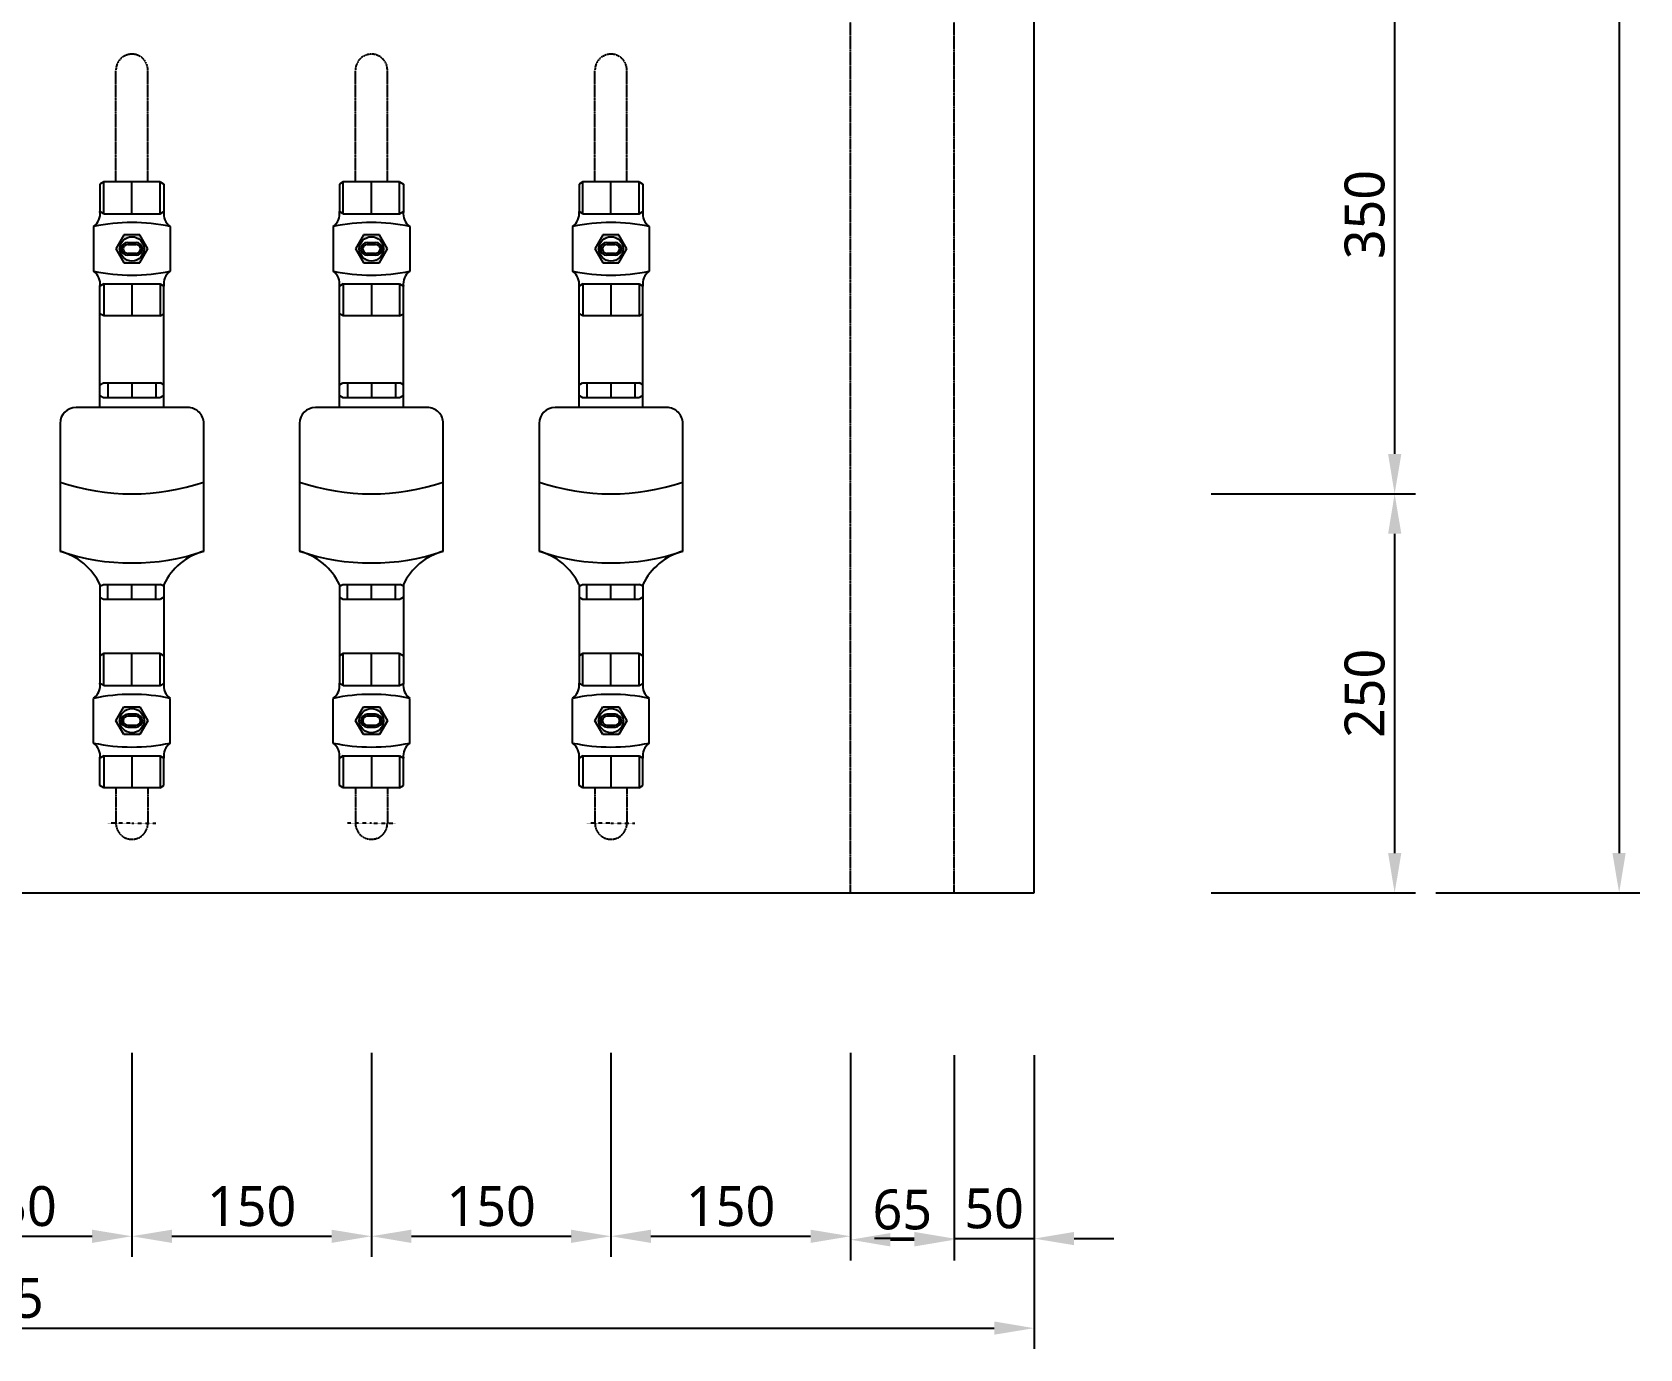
# Model space of a CAD drawing. Header units: millimetres. Extents: x -9013 to 516, y -36629 to 6082.
# Drawn here: x -4156 to -3149, y -6940 to -6115 of the extents above; entities that cross this region are included whole.
import ezdxf

# ---------------------------------------------------------------- set-up
doc = ezdxf.new("R2010")
doc.units = ezdxf.units.MM
doc.header["$LTSCALE"] = 0.05
for name, pattern in [('CENTER', [50.8, 31.75, -6.35, 6.35, -6.35]), ('CENTER2', [28.575, 19.05, -3.175, 3.175, -3.175]), ('DASHDOT', [0.618421, 0.309211, -0.154605, 0, -0.154605])]:
    doc.linetypes.add(name, pattern=pattern)
doc.layers.get('0').update_dxf_attribs({"lineweight": 18})
doc.layers.get('Defpoints').update_dxf_attribs({"color": 140, "lineweight": 18})
for name, color, linetype in [('2CONC', 4, 'Continuous'), ('HVAL___2CO', 7, 'Continuous'), ('HWAT__3CO', 1, 'Continuous'), ('HWAT___1DD', 4, 'DASHDOT'), ('HWAT___5CS', 3, 'CENTER2')]:
    doc.layers.add(name, color=color, linetype=linetype)
doc.layers.add('G-Anno-Std-Cntr', color=1, linetype='CENTER2', lineweight=18)
doc.styles.add('trebuchet_MS', font='trebuc.ttf')
doc.dimstyles.new('MGP', dxfattribs={"dimtxt": 2.5, "dimasz": 2.5, "dimexe": 1.25, "dimexo": 0.625, "dimtad": 1, "dimdec": 0, "dimtxsty": 'trebuchet_MS', "dimcen": 2.5, "dimclrt": 7, "dimadec": 0, "dimazin": 0, "dimtfac": 1, "dimtdec": 0, "dimtmove": 0, "dimatfit": 3, "dimfxl": 1.148294, "dimfxlon": 1, "dimarcsym": 2})

# ---------------------------------------------------------------- blocks, each defined once
blk = doc.blocks.new('*D818')
at = {"color": 0, "lineweight": -2, "transparency": 16777216}
for p, q in [((-4843.4, -6811.9), (-4843.4, -6939.8)), ((-3528.4, -6811.9), (-3528.4, -6939.8)), ((-4818.4, -6926.8), (-3553.4, -6926.8))]:
    blk.add_line(p, q, dxfattribs=at)
at = {"color": 0, "transparency": 16777216}
for points in [[(-4818.4, -6922.6), (-4818.4, -6930.9), (-4843.4, -6926.8)], [(-3553.4, -6922.6), (-3553.4, -6930.9), (-3528.4, -6926.8)]]:
    blk.add_solid(points, dxfattribs=at)
at = {"layer": 'Defpoints', "color": 0, "transparency": 16777216}
for p in [(-3528.4, -6594.8), (-4843.4, -6615.2), (-3528.4, -6926.8)]:
    blk.add_point(p, dxfattribs=at)
at = {"color": 7, "transparency": 16777216, "insert": (-4185.9, -6908), "char_height": 25, "attachment_point": 5, "style": 'trebuchet_MS'}
blk.add_mtext('1315', dxfattribs=at)
blk = doc.blocks.new('*D819')
at = {"color": 0, "lineweight": -2, "transparency": 16777216}
for p, q in [((-3643.4, -6756.6), (-3643.4, -6884.4)), ((-3578.4, -6756.6), (-3578.4, -6884.4)), ((-3618.4, -6871.4), (-3603.4, -6871.4))]:
    blk.add_line(p, q, dxfattribs=at)
at = {"color": 0, "transparency": 16777216}
for points in [[(-3618.4, -6867.2), (-3618.4, -6875.6), (-3643.4, -6871.4)], [(-3603.4, -6867.2), (-3603.4, -6875.6), (-3578.4, -6871.4)]]:
    blk.add_solid(points, dxfattribs=at)
at = {"layer": 'Defpoints', "color": 0, "transparency": 16777216}
for p in [(-3643.4, -6554.1), (-3578.4, -6556.3), (-3578.4, -6871.4)]:
    blk.add_point(p, dxfattribs=at)
at = {"color": 7, "transparency": 16777216, "insert": (-3610.9, -6852.6), "char_height": 25, "attachment_point": 5, "style": 'trebuchet_MS'}
blk.add_mtext('65', dxfattribs=at)
blk = doc.blocks.new('*D820')
at = {"color": 0, "lineweight": -2, "transparency": 16777216}
for p, q in [((-3578.4, -6755.8), (-3578.4, -6883.7)), ((-3528.4, -6755.8), (-3528.4, -6883.7)), ((-3603.4, -6870.7), (-3628.4, -6870.7)), ((-3578.4, -6870.7), (-3528.4, -6870.7)), ((-3503.4, -6870.7), (-3478.4, -6870.7))]:
    blk.add_line(p, q, dxfattribs=at)
at = {"color": 0, "transparency": 16777216}
for points in [[(-3603.4, -6866.5), (-3603.4, -6874.8), (-3578.4, -6870.7)], [(-3503.4, -6866.5), (-3503.4, -6874.8), (-3528.4, -6870.7)]]:
    blk.add_solid(points, dxfattribs=at)
at = {"layer": 'Defpoints', "color": 0, "transparency": 16777216}
for p in [(-3578.4, -6589.4), (-3528.4, -6588), (-3528.4, -6870.7)]:
    blk.add_point(p, dxfattribs=at)
at = {"color": 7, "transparency": 16777216, "insert": (-3553.4, -6851.9), "char_height": 25, "attachment_point": 5, "style": 'trebuchet_MS'}
blk.add_mtext('50', dxfattribs=at)
blk = doc.blocks.new('*D827')
at = {"color": 0, "lineweight": -2, "transparency": 16777216}
for p, q in [((-3276.9, -4404.1), (-3149, -4404.1)), ((-3162, -4429.1), (-3162, -6629.1)), ((-3276.9, -6654.1), (-3149, -6654.1))]:
    blk.add_line(p, q, dxfattribs=at)
at = {"color": 0, "transparency": 16777216}
for points in [[(-3166.2, -4429.1), (-3157.9, -4429.1), (-3162, -4404.1)], [(-3166.2, -6629.1), (-3157.9, -6629.1), (-3162, -6654.1)]]:
    blk.add_solid(points, dxfattribs=at)
at = {"layer": 'Defpoints', "color": 0, "transparency": 16777216}
for p in [(-3528.4, -4404.1), (-3528.4, -6654.1), (-3162, -6654.1)]:
    blk.add_point(p, dxfattribs=at)
at = {"color": 7, "transparency": 16777216, "insert": (-3180.8, -5529.1), "char_height": 25, "attachment_point": 5, "rotation": 90, "style": 'trebuchet_MS'}
blk.add_mtext('2250', dxfattribs=at)
blk = doc.blocks.new('h-meter')
at = {"layer": 'HVAL___2CO'}
for p, q in [((-25.4, 45), (-105.4, 45)), ((-15.4, -35), (-15.4, 35)), ((-134.2, 20), (-135.4, 17.9)), ((-135.4, 17.9), (-135.4, -17.9)), ((-135.4, 15), (-126.2, 15)), ((-126.2, 20), (-134.2, 20)), ((-127.4, 20), (-126.2, 17.9)), ((-126.2, 17.9), (-126.2, -17.9)), ((-15.4, 20), (-1.2, 20)), ((-7.9, 20), (-9.1, 17.9)), ((-9.1, 17.9), (-9.1, -17.9)), ((0, 15), (-9.1, 15)), ((-1.2, 20), (0, 17.9)), ((0, 17.9), (0, -17.9)), ((-135.4, 0), (-126.2, 0)), ((0, 0), (-9.1, 0)), ((-135.4, -15), (-126.2, -15)), ((-134.2, -20), (-135.4, -17.9)), ((-126.2, -20), (-134.2, -20)), ((-127.4, -20), (-126.2, -17.9)), ((-15.4, -20), (-1.2, -20)), ((0, -15), (-9.1, -15)), ((-7.9, -20), (-9.1, -17.9)), ((-1.2, -20), (0, -17.9)), ((-105.4, -45), (-25.4, -45))]:
    blk.add_line(p, q, dxfattribs=at)
for centre, radius, start, end in [((-142.6, 54.8), 38.4, 295.1026, 345.2121), ((28.2, 0), 141, 161.3868, 198.6132), ((71.5, 0), 141, 161.3868, 198.6132), ((-25.4, 35), 10, 0, 90), ((-142.6, -54.8), 38.4, 14.7879, 64.8974), ((-25.4, -35), 10, 270, 0)]:
    blk.add_arc(centre, radius, start, end, dxfattribs=at)
blk = doc.blocks.new('water meter v')
at = {"layer": 'HVAL___2CO'}
h = blk.add_hatch(color=256, dxfattribs=at)
h.paths.add_polyline_path([(-5839.1, 3714.4), (-5829.1, 3714.4), (-5824.1, 3705.7), (-5829.1, 3697), (-5839.1, 3697), (-5844.1, 3705.7)])
h.paths.add_polyline_path([(-5834.1, 3698.1, 1), (-5834.1, 3713.3, 1)], flags=16)
h.paths.add_polyline_path([(-5836.7, 3701.7), (-5831.5, 3701.7, 1), (-5831.5, 3709.7), (-5836.7, 3709.7, 1)], flags=0)
h.paths.add_polyline_path([(-5836.7, 3702.9), (-5831.5, 3702.9, 1), (-5831.5, 3708.5), (-5836.7, 3708.5, 1)], flags=0)
h = blk.add_hatch(color=256, dxfattribs=at)
h.paths.add_polyline_path([(-5836.7, 3701.7, -1), (-5836.7, 3709.7), (-5831.5, 3709.7, -1), (-5831.5, 3701.7)])
h.paths.add_polyline_path([(-5831.5, 3702.9, 1), (-5831.5, 3708.5), (-5836.7, 3708.5, 1), (-5836.7, 3702.9)], flags=16)
h = blk.add_hatch(color=256, dxfattribs=at)
h.paths.add_polyline_path([(-5839.1, 3401.4), (-5829.1, 3401.4), (-5824.1, 3410.1), (-5829.1, 3418.8), (-5839.1, 3418.8), (-5844.1, 3410.1)])
h.paths.add_polyline_path([(-5834.1, 3417.7, -1), (-5834.1, 3402.5, -1)], flags=16)
h.paths.add_polyline_path([(-5836.7, 3414.1), (-5831.5, 3414.1, -1), (-5831.5, 3406.1), (-5836.7, 3406.1, -1)], flags=0)
h.paths.add_polyline_path([(-5836.7, 3412.9), (-5831.5, 3412.9, -1), (-5831.5, 3407.3), (-5836.7, 3407.3, -1)], flags=0)
h = blk.add_hatch(color=256, dxfattribs=at)
h.paths.add_polyline_path([(-5836.7, 3414.1, 1), (-5836.7, 3406.1), (-5831.5, 3406.1, 1), (-5831.5, 3414.1)])
h.paths.add_polyline_path([(-5831.5, 3412.9, -1), (-5831.5, 3407.3), (-5836.7, 3407.3, -1), (-5836.7, 3412.9)], flags=16)
for p, q in [((-5851.7, 3747.7), (-5854.1, 3746.3)), ((-5854.1, 3746.3), (-5854.1, 3729.1)), ((-5816.5, 3747.7), (-5851.7, 3747.7)), ((-5851.7, 3727.7), (-5851.7, 3747.7)), ((-5834.1, 3727.7), (-5834.1, 3747.7)), ((-5816.5, 3747.7), (-5814.1, 3746.3)), ((-5816.5, 3727.7), (-5816.5, 3747.7)), ((-5814.1, 3746.3), (-5814.1, 3729.1)), ((-5851.7, 3727.7), (-5854.1, 3729.1)), ((-5851.7, 3727.7), (-5816.5, 3727.7)), ((-5816.5, 3727.7), (-5814.1, 3729.1)), ((-5858.1, 3719.7), (-5858.1, 3691.7)), ((-5810.1, 3719.7), (-5810.1, 3691.7)), ((-5839.1, 3714.4), (-5844.1, 3705.7)), ((-5844.1, 3705.7), (-5839.1, 3697)), ((-5829.1, 3714.4), (-5839.1, 3714.4)), ((-5836.7, 3709.7), (-5831.5, 3709.7)), ((-5836.7, 3708.5), (-5831.5, 3708.5)), ((-5824.1, 3705.7), (-5829.1, 3714.4)), ((-5829.1, 3697), (-5824.1, 3705.7)), ((-5839.1, 3697), (-5829.1, 3697)), ((-5831.5, 3702.9), (-5836.7, 3702.9)), ((-5831.5, 3701.7), (-5836.7, 3701.7)), ((-5851.7, 3683.7), (-5854.1, 3682.3)), ((-5854.1, 3665.1), (-5854.1, 3682.3)), ((-5851.7, 3683.7), (-5851.7, 3663.7)), ((-5851.7, 3683.7), (-5816.5, 3683.7)), ((-5834.1, 3683.7), (-5834.1, 3663.7)), ((-5816.5, 3683.7), (-5816.5, 3663.7)), ((-5816.5, 3683.7), (-5814.1, 3682.3)), ((-5814.1, 3665.1), (-5814.1, 3682.3)), ((-5851.7, 3663.7), (-5854.1, 3665.1)), ((-5816.5, 3663.7), (-5814.1, 3665.1)), ((-5816.5, 3663.7), (-5851.7, 3663.7)), ((-5851.7, 3452.1), (-5854.1, 3450.7)), ((-5854.1, 3450.7), (-5854.1, 3433.5)), ((-5816.5, 3452.1), (-5851.7, 3452.1)), ((-5851.7, 3432.1), (-5851.7, 3452.1)), ((-5834.1, 3432.1), (-5834.1, 3452.1)), ((-5816.5, 3452.1), (-5814.1, 3450.7)), ((-5816.5, 3432.1), (-5816.5, 3452.1)), ((-5814.1, 3450.7), (-5814.1, 3433.5)), ((-5851.7, 3432.1), (-5854.1, 3433.5)), ((-5816.5, 3432.1), (-5814.1, 3433.5)), ((-5858.1, 3396.1), (-5858.1, 3424.1)), ((-5851.7, 3432.1), (-5816.5, 3432.1)), ((-5810.1, 3396.1), (-5810.1, 3424.1)), ((-5844.1, 3410.1), (-5839.1, 3418.8)), ((-5839.1, 3418.8), (-5829.1, 3418.8)), ((-5831.5, 3414.1), (-5836.7, 3414.1)), ((-5829.1, 3418.8), (-5824.1, 3410.1)), ((-5839.1, 3401.4), (-5844.1, 3410.1)), ((-5831.5, 3412.9), (-5836.7, 3412.9)), ((-5836.7, 3407.3), (-5831.5, 3407.3)), ((-5836.7, 3406.1), (-5831.5, 3406.1)), ((-5824.1, 3410.1), (-5829.1, 3401.4)), ((-5829.1, 3401.4), (-5839.1, 3401.4)), ((-5851.7, 3388.1), (-5854.1, 3386.7)), ((-5854.1, 3369.5), (-5854.1, 3386.7)), ((-5851.7, 3388.1), (-5851.7, 3368.1)), ((-5851.7, 3388.1), (-5816.5, 3388.1)), ((-5834.1, 3388.1), (-5834.1, 3368.1)), ((-5816.5, 3388.1), (-5814.1, 3386.7)), ((-5816.5, 3388.1), (-5816.5, 3368.1)), ((-5814.1, 3369.5), (-5814.1, 3386.7)), ((-5851.7, 3368.1), (-5854.1, 3369.5)), ((-5816.5, 3368.1), (-5851.7, 3368.1)), ((-5816.5, 3368.1), (-5814.1, 3369.5))]:
    blk.add_line(p, q, dxfattribs=at)
for centre in [(-5834.1, 3705.7), (-5834.1, 3410.1)]:
    blk.add_circle(centre, 7.6, dxfattribs=at)
for centre, radius, start, end in [((-5863.8, 3727.7), 9.8, 305.5591, 8.2752), ((-5804.4, 3727.7), 9.8, 171.7248, 234.4409), ((-5834.1, 3606.5), 115.7, 78.0304, 101.9696), ((-5836.7, 3705.7), 4, 90, 270), ((-5836.7, 3705.7), 4, 90, 270), ((-5836.7, 3705.7), 2.8, 90, 270), ((-5831.5, 3705.7), 4, 270, 90), ((-5831.5, 3705.7), 2.8, 270, 90), ((-5863.8, 3683.7), 9.8, 351.7248, 54.4409), ((-5834.1, 3804.9), 115.7, 258.0304, 281.9696), ((-5804.4, 3683.7), 9.8, 125.5591, 188.2752), ((-5863.8, 3432.1), 9.8, 305.5591, 8.2752), ((-5804.4, 3432.1), 9.8, 171.7248, 234.4409), ((-5834.1, 3310.9), 115.7, 78.0304, 101.9696), ((-5836.7, 3410.1), 4, 90, 270), ((-5836.7, 3410.1), 4, 90, 270), ((-5831.5, 3410.1), 4, 270, 90), ((-5836.7, 3410.1), 2.8, 90, 270), ((-5831.5, 3410.1), 2.8, 270, 90), ((-5863.8, 3388.1), 9.8, 351.7248, 54.4409), ((-5834.1, 3509.3), 115.7, 258.0304, 281.9696), ((-5804.4, 3388.1), 9.8, 125.5591, 188.2752)]:
    blk.add_arc(centre, radius, start, end, dxfattribs=at)
at = {"layer": 'HWAT__3CO'}
for p, q in [((-5854.1, 3620.5), (-5854.1, 3665.1)), ((-5814.1, 3620.5), (-5814.1, 3665.1)), ((-5854.1, 3487.5), (-5854.1, 3450.7)), ((-5814.1, 3487.5), (-5814.1, 3450.7))]:
    blk.add_line(p, q, dxfattribs=at)
at = {"layer": 'HWAT___1DD'}
for q in [(-5849.1, 3345.8), (-5819.1, 3345.8)]:
    blk.add_line((-5834.1, 3345.8), q, dxfattribs=at)
at = {"layer": 'HWAT___5CS'}
for p, q in [((-5844.1, 3747.7), (-5844.1, 3817.7)), ((-5824.1, 3747.7), (-5824.1, 3817.7)), ((-5844.1, 3368.1), (-5844.1, 3345.8)), ((-5824.1, 3368.1), (-5824.1, 3345.8))]:
    blk.add_line(p, q, dxfattribs=at)
for centre, start, end in [((-5834.1, 3817.7), 0, 180), ((-5834.1, 3345.8), 180, 0)]:
    blk.add_arc(centre, 10, start, end, dxfattribs=at)
at = {"rotation": 89.99999999999999}
blk.add_blockref('h-meter', (-5834.1, 3621.7), dxfattribs=at)
blk = doc.blocks.new('*D828')
at = {"color": 0, "lineweight": -2, "transparency": 16777216}
for p, q in [((-3417.4, -6054.1), (-3289.6, -6054.1)), ((-3302.6, -6079.1), (-3302.6, -6379.1)), ((-3417.4, -6404.1), (-3289.6, -6404.1))]:
    blk.add_line(p, q, dxfattribs=at)
at = {"color": 0, "transparency": 16777216}
for points in [[(-3306.7, -6079.1), (-3298.4, -6079.1), (-3302.6, -6054.1)], [(-3306.7, -6379.1), (-3298.4, -6379.1), (-3302.6, -6404.1)]]:
    blk.add_solid(points, dxfattribs=at)
at = {"layer": 'Defpoints', "color": 0, "transparency": 16777216}
for p in [(-3818.4, -6054.1), (-3793.4, -6404.1), (-3302.6, -6404.1)]:
    blk.add_point(p, dxfattribs=at)
at = {"color": 7, "transparency": 16777216, "insert": (-3321.3, -6229.1), "char_height": 25, "attachment_point": 5, "rotation": 90, "style": 'trebuchet_MS'}
blk.add_mtext('350', dxfattribs=at)
blk = doc.blocks.new('*D829')
at = {"color": 0, "lineweight": -2, "transparency": 16777216}
for p, q in [((-3417.4, -6404.1), (-3289.6, -6404.1)), ((-3302.6, -6429.1), (-3302.6, -6629.1)), ((-3417.4, -6654.1), (-3289.6, -6654.1))]:
    blk.add_line(p, q, dxfattribs=at)
at = {"color": 0, "transparency": 16777216}
for points in [[(-3306.7, -6429.1), (-3298.4, -6429.1), (-3302.6, -6404.1)], [(-3306.7, -6629.1), (-3298.4, -6629.1), (-3302.6, -6654.1)]]:
    blk.add_solid(points, dxfattribs=at)
at = {"layer": 'Defpoints', "color": 0, "transparency": 16777216}
for p in [(-3721.8, -6404.1), (-3721.8, -6654.1), (-3302.6, -6654.1)]:
    blk.add_point(p, dxfattribs=at)
at = {"color": 7, "transparency": 16777216, "insert": (-3321.3, -6529.1), "char_height": 25, "attachment_point": 5, "rotation": 90, "style": 'trebuchet_MS'}
blk.add_mtext('250', dxfattribs=at)
blk = doc.blocks.new('*D833')
at = {"color": 0, "lineweight": -2, "transparency": 16777216}
for p, q in [((-4243.4, -6754.4), (-4243.4, -6882.2)), ((-4093.4, -6754.4), (-4093.4, -6882.2)), ((-4218.4, -6869.2), (-4118.4, -6869.2))]:
    blk.add_line(p, q, dxfattribs=at)
at = {"color": 0, "transparency": 16777216}
for points in [[(-4218.4, -6865.1), (-4218.4, -6873.4), (-4243.4, -6869.2)], [(-4118.4, -6865.1), (-4118.4, -6873.4), (-4093.4, -6869.2)]]:
    blk.add_solid(points, dxfattribs=at)
at = {"layer": 'Defpoints', "color": 0, "transparency": 16777216}
for p in [(-4243.4, -6610.6), (-4093.4, -6610.6), (-4093.4, -6869.2)]:
    blk.add_point(p, dxfattribs=at)
at = {"color": 7, "transparency": 16777216, "insert": (-4168.4, -6850.5), "char_height": 25, "attachment_point": 5, "style": 'trebuchet_MS'}
blk.add_mtext('150', dxfattribs=at)
blk = doc.blocks.new('*D834')
at = {"color": 0, "lineweight": -2, "transparency": 16777216}
for p, q in [((-4093.4, -6754.4), (-4093.4, -6882.2)), ((-3943.4, -6754.4), (-3943.4, -6882.2)), ((-4068.4, -6869.2), (-3968.4, -6869.2))]:
    blk.add_line(p, q, dxfattribs=at)
at = {"color": 0, "transparency": 16777216}
for points in [[(-4068.4, -6865.1), (-4068.4, -6873.4), (-4093.4, -6869.2)], [(-3968.4, -6865.1), (-3968.4, -6873.4), (-3943.4, -6869.2)]]:
    blk.add_solid(points, dxfattribs=at)
at = {"layer": 'Defpoints', "color": 0, "transparency": 16777216}
for p in [(-4093.4, -6610.6), (-3943.4, -6610.6), (-3943.4, -6869.2)]:
    blk.add_point(p, dxfattribs=at)
at = {"color": 7, "transparency": 16777216, "insert": (-4018.4, -6850.5), "char_height": 25, "attachment_point": 5, "style": 'trebuchet_MS'}
blk.add_mtext('150', dxfattribs=at)
blk = doc.blocks.new('*D835')
at = {"color": 0, "lineweight": -2, "transparency": 16777216}
for p, q in [((-3943.4, -6754.4), (-3943.4, -6882.2)), ((-3793.4, -6754.4), (-3793.4, -6882.2)), ((-3918.4, -6869.2), (-3818.4, -6869.2))]:
    blk.add_line(p, q, dxfattribs=at)
at = {"color": 0, "transparency": 16777216}
for points in [[(-3918.4, -6865.1), (-3918.4, -6873.4), (-3943.4, -6869.2)], [(-3818.4, -6865.1), (-3818.4, -6873.4), (-3793.4, -6869.2)]]:
    blk.add_solid(points, dxfattribs=at)
at = {"layer": 'Defpoints', "color": 0, "transparency": 16777216}
for p in [(-3943.4, -6610.6), (-3793.4, -6610.6), (-3793.4, -6869.2)]:
    blk.add_point(p, dxfattribs=at)
at = {"color": 7, "transparency": 16777216, "insert": (-3868.4, -6850.5), "char_height": 25, "attachment_point": 5, "style": 'trebuchet_MS'}
blk.add_mtext('150', dxfattribs=at)
blk = doc.blocks.new('*D836')
at = {"color": 0, "lineweight": -2, "transparency": 16777216}
for p, q in [((-3793.4, -6754.4), (-3793.4, -6882.2)), ((-3643.4, -6754.4), (-3643.4, -6882.2)), ((-3768.4, -6869.2), (-3668.4, -6869.2))]:
    blk.add_line(p, q, dxfattribs=at)
at = {"color": 0, "transparency": 16777216}
for points in [[(-3768.4, -6865.1), (-3768.4, -6873.4), (-3793.4, -6869.2)], [(-3668.4, -6865.1), (-3668.4, -6873.4), (-3643.4, -6869.2)]]:
    blk.add_solid(points, dxfattribs=at)
at = {"layer": 'Defpoints', "color": 0, "transparency": 16777216}
for p in [(-3793.4, -6610.6), (-3643.4, -6610.6), (-3643.4, -6869.2)]:
    blk.add_point(p, dxfattribs=at)
at = {"color": 7, "transparency": 16777216, "insert": (-3718.4, -6850.5), "char_height": 25, "attachment_point": 5, "style": 'trebuchet_MS'}
blk.add_mtext('150', dxfattribs=at)

msp = doc.modelspace()

# ---------------------------------------------------------------- linework, layer by layer
at = {"layer": '2CONC', "lineweight": -3}
for p, q in [((-3528.4, -6654.1), (-3528.4, -4404.1)), ((-4843.4, -6654.1), (-3528.4, -6654.1))]:
    msp.add_line(p, q, dxfattribs=at)
at = {"layer": 'HWAT___5CS', "color": 2}
for p, q in [((-3643.4, -6654.1), (-3643.4, -4404.1)), ((-3578.4, -6654.1), (-3578.4, -4404.1))]:
    msp.add_line(p, q, dxfattribs=at)

# ---------------------------------------------------------------- block references
at = {"layer": 'G-Anno-Std-Cntr', "linetype": 'CENTER'}
for p in [(1740.7, -9956.3), (1890.7, -9956.3), (2040.7, -9956.3)]:
    msp.add_blockref('water meter v', p, dxfattribs=at)

# ---------------------------------------------------------------- dimensions: what is measured, and where the dimension line sits
for base, p1, p2, picture, middle in [((-3162, -6654.1), (-3528.4, -4404.1), (-3528.4, -6654.1), '*D827', (-3180.8, -5529.1)), ((-3302.6, -6404.1), (-3818.4, -6054.1), (-3793.4, -6404.1), '*D828', (-3321.3, -6229.1)), ((-3302.6, -6654.1), (-3721.8, -6404.1), (-3721.8, -6654.1), '*D829', (-3321.3, -6529.1))]:
    dim = msp.add_linear_dim(base=base, p1=p1, p2=p2, angle=90, dimstyle='MGP', override={"dimscale": 100, "dimtxt": 0.25, "dimasz": 0.25, "dimexe": 0.13, "dimexo": 0.06, "dimgap": 0.06, "dimarcsym": 1})
    dim.commit()
    dim.dimension.update_dxf_attribs({"geometry": picture, "text_midpoint": middle})
for base, p1, p2, picture, middle in [((-3578.4, -6871.4), (-3643.4, -6554.1), (-3578.4, -6556.3), '*D819', (-3610.9, -6852.6)), ((-3528.4, -6926.8), (-4843.4, -6615.2), (-3528.4, -6594.8), '*D818', (-4185.9, -6908)), ((-3528.4, -6870.7), (-3578.4, -6589.4), (-3528.4, -6588), '*D820', (-3553.4, -6851.9)), ((-4093.4, -6869.2), (-4243.4, -6610.6), (-4093.4, -6610.6), '*D833', (-4168.4, -6850.5)), ((-3943.4, -6869.2), (-4093.4, -6610.6), (-3943.4, -6610.6), '*D834', (-4018.4, -6850.5)), ((-3793.4, -6869.2), (-3943.4, -6610.6), (-3793.4, -6610.6), '*D835', (-3868.4, -6850.5)), ((-3643.4, -6869.2), (-3793.4, -6610.6), (-3643.4, -6610.6), '*D836', (-3718.4, -6850.5))]:
    dim = msp.add_linear_dim(base=base, p1=p1, p2=p2, dimstyle='MGP', override={"dimscale": 100, "dimtxt": 0.25, "dimasz": 0.25, "dimexe": 0.13, "dimexo": 0.06, "dimgap": 0.06, "dimarcsym": 1})
    dim.commit()
    dim.dimension.update_dxf_attribs({"geometry": picture, "text_midpoint": middle})

doc.saveas('drawing.dxf')
